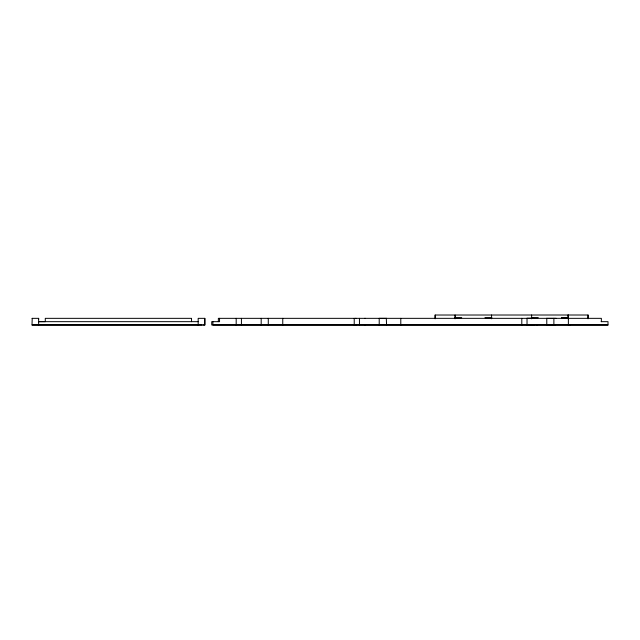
<?xml version="1.0" encoding="UTF-8"?>
<svg xmlns="http://www.w3.org/2000/svg" width="640" height="640" viewBox="0 0 640 640"><rect width="100%" height="100%" fill="white"/><g stroke="black" fill="none" stroke-linecap="round" stroke-linejoin="round"><path stroke-width="0.96" d="M32.056 318.352L38.64 318.344L38.64 324.976M198.176 324.976L198.176 318.344L204.816 318.344L204.816 324.984L203.44 324.984M204.816 318.344L204.816 324.976L32.056 324.984M218.36 321.664L218.36 318.344L601.36 318.344L601.36 321.664M236.184 324.984L236.184 318.344M268.272 324.984L268.272 318.344M282.76 324.984L282.76 318.344M354.224 324.984L354.224 318.344M435.152 317.68L435.152 315.024L588.048 315.008L588.048 318.816M588.048 317.672L588.048 315.016M536.96 324.984L537.392 324.984M533.792 318.344L527.024 318.344L527.024 324.976L534.36 324.984M365.28 318.344L364.76 318.344M365.28 324.984L364.76 324.984M570.472 324.976L570.072 324.976M379.216 324.984L379.216 318.344L386.568 318.344M546.6 318.344L556.216 318.344M386.568 324.984L386.304 318.344M546.784 318.344L546.784 324.976L555.32 324.984M455.464 317.68L455.064 315.024L455.064 318.816M533.568 317.672L531.648 317.672M568.376 317.672L561.496 317.672L568.136 317.664L568.136 315.016L568.136 318.8M454.824 317.68L461.704 317.68M484.944 317.68L491.856 317.68M531.344 317.672L538.256 317.672M32.224 318.344L32 324.984L202.216 324.976M526.712 318.344L533.36 318.344M198.176 321.664L38.64 321.664L45.28 321.664L45.28 318.344L191.536 318.344L191.536 321.664M601.128 321.664L608 321.664L608 324.984L212.904 324.984L212.904 321.664M608 324.984L211.72 324.984L211.72 321.664L219.544 321.664L219.544 318.344M355.48 318.344L356.168 318.344M355.656 324.984L356.168 324.984M568.368 318.344L568.368 324.984M553.88 318.344L553.88 324.984M531.624 315.016L531.624 318.808M521.8 318.344L521.8 324.984M491.584 315.016L491.584 318.808M435.152 315.024L435.152 318.816M400.792 318.344L400.792 324.984M359.448 318.344L359.448 324.984M261.184 318.344L261.184 324.984M241.416 318.344L241.416 324.984M38.64 318.344L38.64 319.24"/></g></svg>
